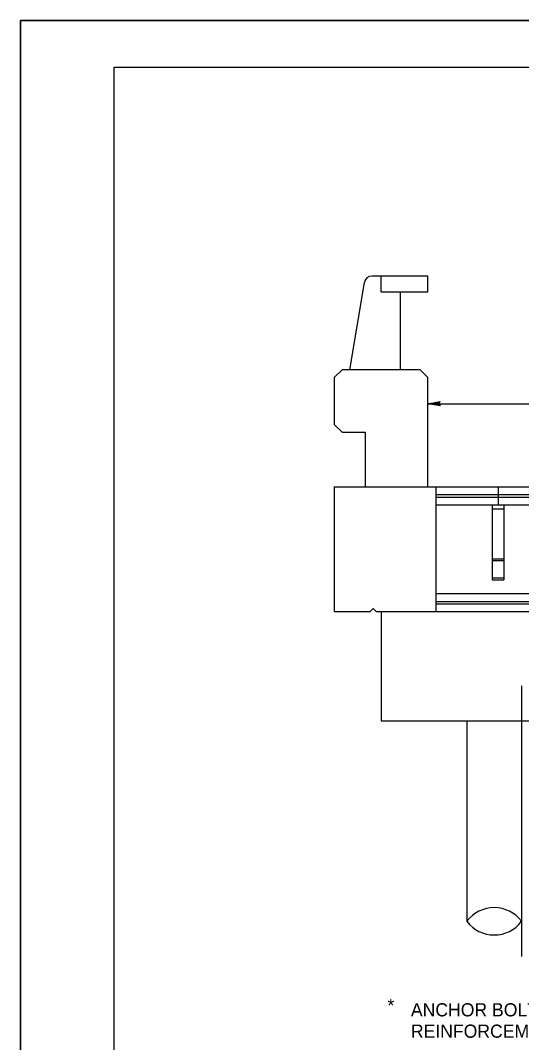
# Model space of a CAD drawing. Extents: x 0 to 2.83, y 0 to 1.83.
# Drawn here: x 0 to 0.446, y 0.923 to 1.833 of the extents above; entities that cross this region are included whole.
import ezdxf

# ---------------------------------------------------------------- set-up
doc = ezdxf.new("R2010")
doc.units = 0
for name, color, linetype in [('224 Existing Steel', 7, 'Continuous'), ('str_Border-Plot-Shape-A', 7, 'Continuous'), ('str_Border-Title-Block-A', 7, 'Continuous'), ('str_Center-Line-A', 7, 'Continuous'), ('str_Dimensions-A', 7, 'Continuous'), ('str_Existing-Concrete-A', 7, 'Continuous'), ('str_Existing-Concrete-B', 7, 'Continuous'), ('str_Text-A', 7, 'Continuous')]:
    doc.layers.add(name, color=color, linetype=linetype)

msp = doc.modelspace()

# ---------------------------------------------------------------- linework, layer by layer
at = {"layer": '224 Existing Steel'}
msp.add_line((0.36248, 1.41823), (0.36248, 1.41823), dxfattribs=at)
msp.add_line((0.36248, 1.41823), (0.36248, 1.41823), dxfattribs=at)
msp.add_line((0.36248, 1.41823), (0.36248, 1.41823), dxfattribs=at)
msp.add_line((0.36248, 1.41823), (0.36248, 1.41823), dxfattribs=at)
msp.add_line((0.36248, 1.41823), (0.36248, 1.41823), dxfattribs=at)
at = {"layer": 'str_Border-Plot-Shape-A'}
msp.add_lwpolyline([(0, 0), (2.83333, 0), (2.83333, 1.83333), (0, 1.83333)], close=True, dxfattribs=at)
at = {"layer": 'str_Border-Title-Block-A'}
for p, q in [((0, 1.83333), (2.83333, 1.83333)), ((0, 0), (0, 1.83333)), ((0.08333, 1.79167), (2.79167, 1.79167)), ((0.08333, 0.04167), (0.08333, 1.79167))]:
    msp.add_line(p, q, dxfattribs=at)
at = {"layer": 'str_Center-Line-A'}
msp.add_line((0.44581, 1.24114), (0.44581, 1.00015), dxfattribs=at)
at = {"layer": 'str_Dimensions-A'}
for p, q in [((0.36248, 1.49217), (0.37342, 1.494)), ((0.36248, 1.49217), (0.37314, 1.49354)), ((0.37285, 1.49309), (0.36248, 1.49217)), ((0.37257, 1.49263), (0.36248, 1.49217)), ((0.36248, 1.49217), (0.78609, 1.49217)), ((0.37229, 1.49217), (0.36248, 1.49217)), ((0.37342, 1.49035), (0.36248, 1.49217)), ((0.36248, 1.49217), (0.37285, 1.49126)), ((0.37314, 1.4908), (0.36248, 1.49217)), ((0.36248, 1.49217), (0.37257, 1.49172)), ((0.37229, 1.49217), (0.37285, 1.49309)), ((0.37285, 1.49126), (0.37229, 1.49217)), ((0.37285, 1.49309), (0.37342, 1.494)), ((0.37285, 1.49126), (0.37342, 1.49035))]:
    msp.add_line(p, q, dxfattribs=at)
at = {"layer": 'str_Existing-Concrete-A'}
for p, q in [((0.27915, 1.41823), (1.28214, 1.41823)), ((0.27915, 1.41823), (0.27915, 1.30712)), ((0.36942, 1.41823), (0.36942, 1.30712)), ((0.36942, 1.41128), (0.7288, 1.41128)), ((0.42498, 1.41823), (0.42498, 1.40217)), ((0.36942, 1.40911), (0.73921, 1.40911)), ((0.36942, 1.40217), (0.73921, 1.40217)), ((0.41977, 1.40217), (0.43019, 1.40217)), ((0.41977, 1.40217), (0.41977, 1.3355)), ((0.43019, 1.40217), (0.43019, 1.3355)), ((0.41977, 1.3987), (0.43019, 1.3987)), ((0.41977, 1.35397), (0.43019, 1.35397)), ((0.41977, 1.3525), (0.43019, 1.3525)), ((0.41977, 1.33711), (0.43019, 1.33711)), ((0.41977, 1.3355), (0.43019, 1.3355)), ((0.36942, 1.32318), (0.53088, 1.32318)), ((0.36942, 1.31623), (0.53088, 1.31623)), ((0.36942, 1.31406), (0.53088, 1.31406)), ((0.27915, 1.30712), (0.31126, 1.30712)), ((0.31126, 1.30712), (0.31387, 1.30972)), ((0.31647, 1.30712), (0.31387, 1.30972)), ((0.31647, 1.30712), (1.27818, 1.30712)), ((0.32081, 1.30712), (0.32081, 1.20989)), ((0.32081, 1.20989), (1.28214, 1.20989)), ((0.3972, 1.20989), (0.3972, 1.0314))]:
    msp.add_line(p, q, dxfattribs=at)
for centre, start, end in [((0.42151, 1.01317), 36.87007, 143.13011), ((0.42151, 1.04963), 216.86989, 323.12993)]:
    msp.add_arc(centre, 0.03038, start, end, dxfattribs=at)
at = {"layer": 'str_Existing-Concrete-B'}
for p, q in [((0.36248, 1.60573), (0.3128, 1.60573)), ((0.32081, 1.59184), (0.32081, 1.60573)), ((0.36248, 1.59184), (0.36248, 1.60573)), ((0.29303, 1.52239), (0.30595, 1.59992)), ((0.32081, 1.59184), (0.36248, 1.59184)), ((0.33817, 1.52239), (0.33817, 1.59184)), ((0.28609, 1.52239), (0.27915, 1.51545)), ((0.35553, 1.52239), (0.28609, 1.52239)), ((0.36248, 1.51545), (0.35553, 1.52239)), ((0.27915, 1.51545), (0.27915, 1.47378)), ((0.36248, 1.41823), (0.36248, 1.51545)), ((0.27915, 1.47378), (0.28609, 1.46683)), ((0.28609, 1.46683), (0.30692, 1.46683)), ((0.30692, 1.41823), (0.30692, 1.46683))]:
    msp.add_line(p, q, dxfattribs=at)
msp.add_arc((0.3128, 1.59878), 0.00694, 90, 170.53954, dxfattribs=at)

# ---------------------------------------------------------------- texts
at = {"layer": 'str_Text-A'}
for s, p in [('*', (0.32651, 0.95066)), ('ANCHOR BOLTS MUST CLEAR MOUNTING', (0.34739, 0.94679)), ('REINFORCEMENT ON EXISTING HINGE', (0.34739, 0.92778))]:
    msp.add_text(s, height=0.0117, dxfattribs=at).set_placement(p)

doc.saveas('drawing.dxf')
